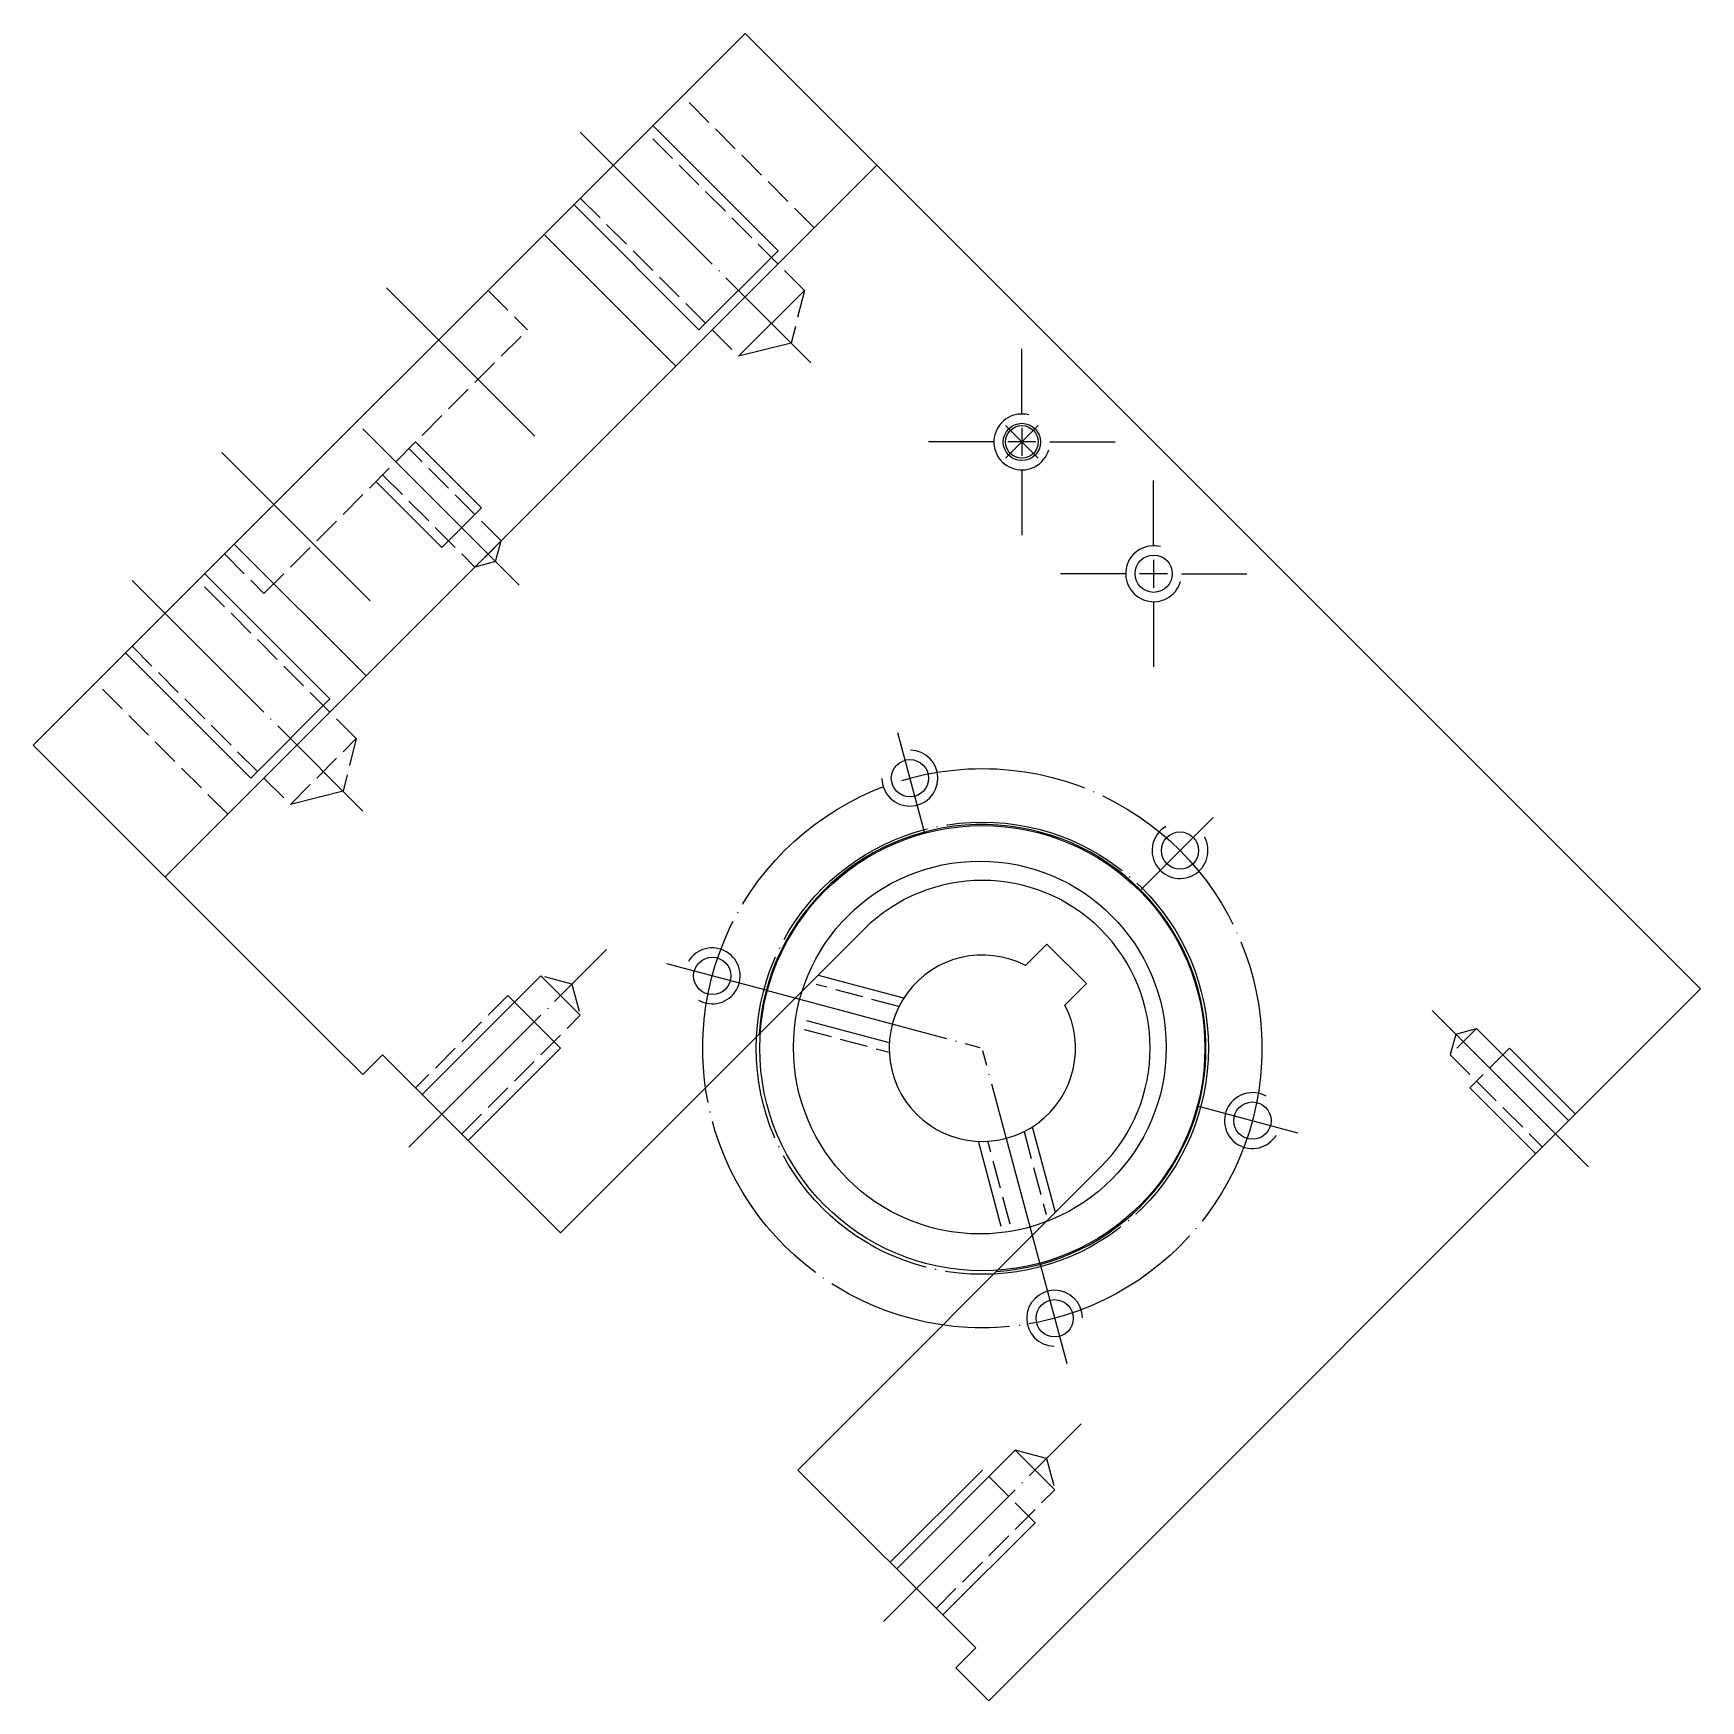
# Model space of a CAD drawing. Extents: x 393 to 572, y 674 to 853.
import ezdxf

# ---------------------------------------------------------------- set-up
doc = ezdxf.new("R2010")
doc.units = 0
doc.header["$MEASUREMENT"] = 0
doc.linetypes.add('CENTER', pattern=[22, 20, -1, 0, -1])
doc.linetypes.add('DASHED', pattern=[4, 3, -1])
doc.layers.get('0').update_dxf_attribs({"linetype": 'CONTINUOUS'})
doc.layers.add('$PARTREF_BOM', color=7, linetype='CONTINUOUS')
doc.styles.get("Standard").update_dxf_attribs({"font": 'txt.shx', "bigfont": 'chineset.shx'})

# ---------------------------------------------------------------- blocks, each defined once
blk = doc.blocks.new('PARTREF')
at = {"layer": '$PARTREF_BOM', "color": 2}
for p, q in [((-1.75, -1.75), (1.75, 1.75)), ((-1.75, 1.75), (1.75, -1.75))]:
    blk.add_line(p, q, dxfattribs=at)
blk.add_circle((0, 0), 1.75, dxfattribs=at)
at = {"layer": '$PARTREF_BOM', "color": 2, "flags": 1}
for tag, p in [('TAG5', (-16.09, -4.95)), ('TAG10', (-5.65, -5)), ('TAG15', (5.59, -4.74)), ('TAG4', (-16.09, -8.95)), ('TAG9', (-5.65, -9)), ('TAG14', (5.59, -8.74)), ('TAG3', (-16.09, -12.95)), ('TAG8', (-5.65, -13)), ('TAG13', (5.59, -12.74)), ('TAG12', (5.59, -16.74)), ('TAG2', (-16.09, -16.95)), ('TAG7', (-5.65, -17)), ('TAG1', (-16.09, -20.95)), ('TAG6', (-5.65, -21)), ('TAG11', (5.59, -20.74))]:
    blk.add_attdef(tag, p, '', height=2.5, dxfattribs=at)

msp = doc.modelspace()

# ---------------------------------------------------------------- linework, layer by layer
at = {"color": 7, "linetype": 'CONTINUOUS'}
for p, q in [((392.91, 776.21), (469.28, 852.58)), ((571.81, 750.05), (469.28, 852.58)), ((472.82, 829.25), (459.38, 842.68)), ((407.06, 762.07), (483.42, 838.44)), ((450.9, 834.2), (464.33, 820.76)), ((461.86, 816.87), (447.72, 831.01)), ((464.33, 820.76), (472.82, 829.25)), ((446.74, 809.37), (430.82, 825.29)), ((468.58, 817.93), (475.65, 825)), ((474.23, 819.35), (468.58, 817.93)), ((498.98, 811.74), (498.98, 818.74)), ((428.27, 810.16), (445.04, 793.38)), ((441, 801.67), (433.93, 808.74)), ((495.98, 808.74), (488.98, 808.74)), ((500.48, 808.74), (497.48, 808.74)), ((498.98, 810.24), (498.98, 807.24)), ((501.98, 808.74), (508.98, 808.74)), ((429.06, 791.69), (413.14, 807.61)), ((498.98, 805.74), (498.98, 798.74)), ((429.68, 804.5), (436.76, 797.43)), ((513.12, 797.6), (513.12, 804.6)), ((436.76, 797.43), (441, 801.67)), ((442.52, 795.9), (443.12, 798.13)), ((428.62, 783.64), (414.48, 797.78)), ((513.12, 796.1), (513.12, 793.1)), ((424.73, 781.16), (411.3, 794.6)), ((510.12, 794.6), (503.12, 794.6)), ((514.62, 794.6), (511.62, 794.6)), ((516.12, 794.6), (523.12, 794.6)), ((513.12, 791.6), (513.12, 784.6)), ((402.81, 786.11), (416.25, 772.68)), ((416.25, 772.68), (424.73, 781.16)), ((488.53, 766.87), (485.67, 777.52)), ((424.73, 744.39), (392.91, 776.21)), ((426.15, 771.26), (420.49, 769.85)), ((482.01, 756.41), (449.48, 723.89)), ((499.36, 752.55), (501.67, 754.86)), ((501.67, 754.86), (505.91, 750.62)), ((447.36, 751.47), (434.63, 738.74)), ((451.6, 747.22), (447.36, 751.47)), ((471.56, 749.9), (460.9, 752.75)), ((486.3, 749.05), (477.16, 751.5)), ((571.81, 750.05), (495.45, 673.68)), ((503.6, 748.31), (505.91, 750.62)), ((449.48, 743.69), (443.83, 749.34)), ((475.87, 746.67), (484.76, 744.29)), ((559.79, 730.96), (543.02, 747.73)), ((428.27, 740.86), (424.73, 744.39)), ((545.54, 745.21), (547.77, 745.81)), ((557.67, 735.91), (547.77, 745.81)), ((428.27, 740.86), (430.39, 742.98)), ((430.39, 742.98), (449.48, 723.89)), ((439.58, 733.79), (449.48, 743.69)), ((558.38, 736.62), (551.31, 743.69)), ((547.06, 739.44), (554.14, 732.37)), ((517.92, 737.48), (528.57, 734.62)), ((496.76, 724.56), (494.31, 733.7)), ((500.1, 735.25), (502.55, 726.11)), ((507.47, 730.96), (474.94, 698.43)), ((500.95, 720.5), (503.8, 709.85)), ((498.27, 700.55), (485.55, 687.83)), ((502.52, 696.31), (498.27, 700.55)), ((501.62, 699.66), (498.27, 700.55)), ((474.94, 698.43), (494.03, 679.34)), ((494.74, 698.43), (484.84, 688.53)), ((490.5, 682.88), (500.4, 692.78)), ((494.03, 679.34), (491.91, 677.22)), ((495.45, 673.68), (491.91, 677.22))]:
    msp.add_line(p, q, dxfattribs=at)
at = {"color": 3, "linetype": 'DASHED'}
for p, q in [((476.71, 831.72), (462.56, 845.86)), ((475.65, 825), (458.68, 841.97)), ((451.6, 834.9), (468.58, 817.93)), ((441.71, 825), (445.95, 820.76)), ((475.65, 825), (474.23, 819.35)), ((417.66, 792.48), (445.95, 820.76)), ((443.12, 798.13), (433.22, 808.03)), ((430.39, 805.21), (440.29, 795.31)), ((440.29, 795.31), (443.12, 798.13)), ((413.42, 796.72), (417.66, 792.48)), ((442.52, 795.9), (440.29, 795.31)), ((427.56, 776.92), (410.59, 793.89)), ((403.52, 786.82), (420.49, 769.85)), ((413.77, 768.79), (399.63, 782.93)), ((420.49, 769.85), (427.56, 776.92)), ((427.56, 776.92), (426.15, 771.26)), ((450.71, 750.57), (447.36, 751.47)), ((450.71, 750.57), (451.6, 747.22)), ((485.79, 748.15), (476.9, 750.54)), ((443.83, 749.34), (433.93, 739.44)), ((438.88, 734.49), (451.6, 747.22)), ((475.61, 745.71), (484.75, 743.26)), ((547.77, 745.81), (544.94, 742.98)), ((545.54, 745.21), (544.94, 742.98)), ((544.94, 742.98), (554.84, 733.08)), ((551.31, 743.69), (547.06, 739.44)), ((497.72, 724.82), (495.34, 733.71)), ((499.21, 734.74), (501.59, 725.85)), ((501.62, 699.66), (502.52, 696.31)), ((500.4, 692.78), (494.74, 698.43)), ((489.79, 683.58), (502.52, 696.31))]:
    msp.add_line(p, q, dxfattribs=at)
at = {"color": 1, "linetype": 'CENTER'}
for p, q in [((451.6, 841.97), (476.35, 817.23)), ((403.52, 793.89), (428.27, 769.14)), ((511.71, 760.66), (519.51, 768.46)), ((433.22, 733.08), (454.43, 754.29)), ((471.56, 749.9), (494.47, 743.76)), ((500.95, 720.5), (494.81, 743.41)), ((484.13, 682.17), (505.34, 703.38))]:
    msp.add_line(p, q, dxfattribs=at)
at = {"color": 7, "linetype": 'CONTINUOUS'}
for centre, radius in [((498.98, 808.74), 2), ((513.12, 794.6), 2), ((486.97, 772.66), 2), ((494.74, 743.69), 23.88), ((515.95, 764.9), 2), ((494.47, 743.76), 20), ((465.76, 751.45), 2), ((523.72, 735.92), 2), ((502.5, 714.71), 2)]:
    msp.add_circle(centre, radius, dxfattribs=at)
at = {"color": 1, "linetype": 'CENTER'}
for radius in [30, 24.26]:
    msp.add_circle((494.74, 743.69), radius, dxfattribs=at)
at = {"color": 7, "linetype": 'CONTINUOUS'}
for centre, radius, start, end in [((498.98, 808.74), 3, 75.6912, 343.6916), ((513.12, 794.6), 3, 75.6912, 343.6916), ((486.97, 772.66), 3, 180.6912, 88.6916), ((494.74, 743.69), 24, 273.5904, 176.4096), ((515.95, 764.9), 3, 120.6912, 28.6916), ((494.74, 743.69), 18, 315, 135), ((465.76, 751.45), 3, 240.6912, 148.6916), ((494.74, 743.69), 10, 62.4576, 27.5424), ((523.72, 735.92), 3, 60.6912, 328.6916), ((502.5, 714.71), 3, 0.6912, 268.6916)]:
    msp.add_arc(centre, radius, start, end, dxfattribs=at)

# ---------------------------------------------------------------- block references
at = {"color": 7}
msp.add_blockref('PARTREF', (498.98, 808.74), dxfattribs=at)

doc.saveas('drawing.dxf')
